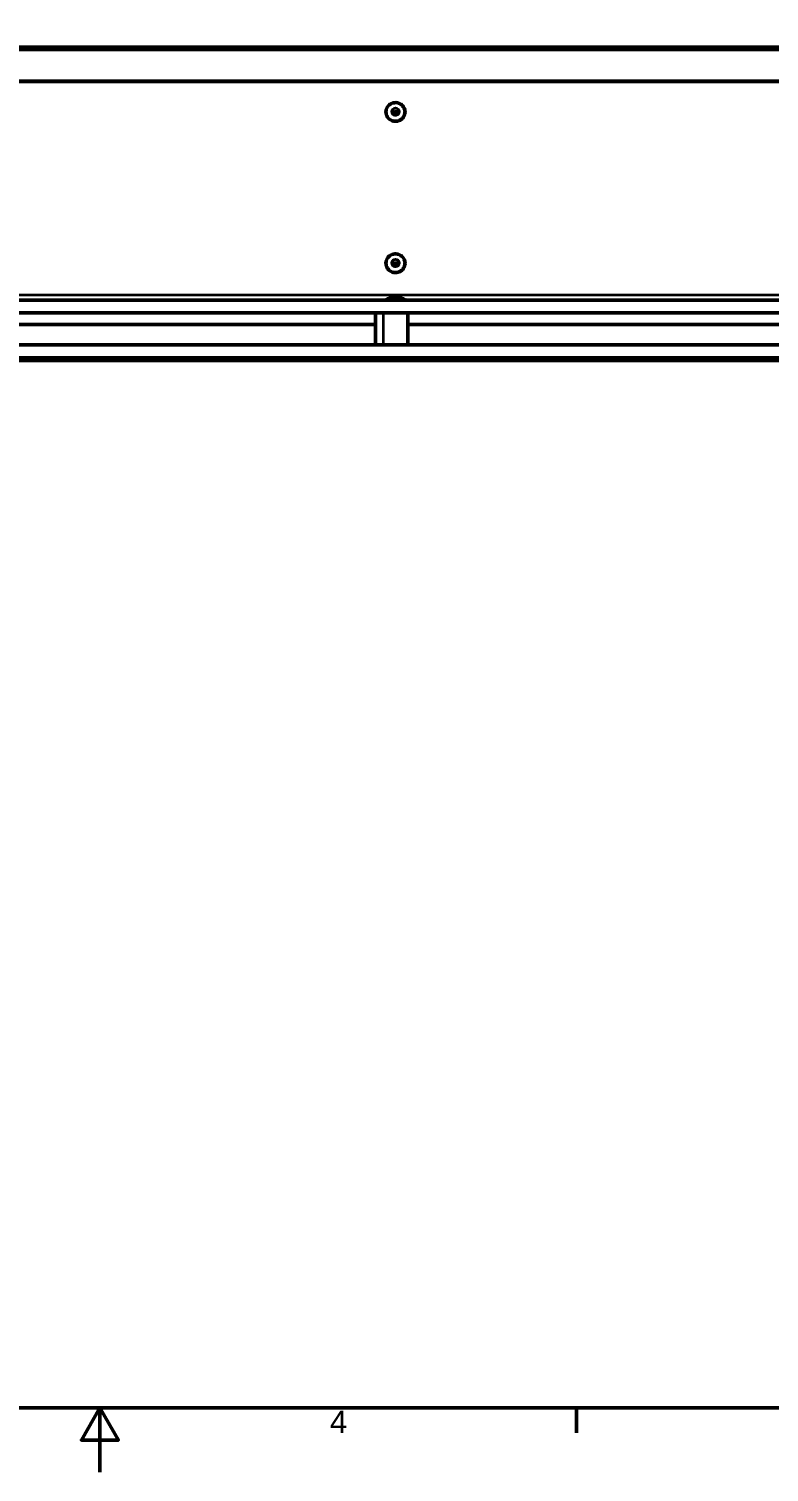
# Model space of a CAD drawing. Header units: millimetres. Extents: x 0 to 2181, y -65 to 1050.
# Drawn here: x 715 to 1003, y 0 to 562 of the extents above; entities that cross this region are included whole.
import ezdxf

# ---------------------------------------------------------------- set-up
doc = ezdxf.new("R2010")
doc.units = ezdxf.units.MM
doc.header["$LTSCALE"] = 2.5
for name, color, linetype, lineweight in [('Rahmen_0', 7, 'Continuous', 50), ('Rahmen_2', 7, 'Continuous', 50), ('Sichtbar (ISO)', 7, 'Continuous', 50), ('Sichtbar schmal (ISO)', 7, 'Continuous', 35)]:
    doc.layers.add(name, color=color, linetype=linetype, lineweight=lineweight)
doc.styles.add('Aktuell-DINNach Layer', font='arial.ttf')

# ---------------------------------------------------------------- blocks, each defined once
blk = doc.blocks.new('Ränder Standardrahmen')
at = {"layer": 'Rahmen_0'}
blk.add_line((371.25, 10), (371.25, 6.100000143051147), dxfattribs=at)
at = {"layer": 'Rahmen_0', "flags": 128}
for points in [[(10, 10), (10, 410), (584.0000152587891, 410), (584.0000152587891, 10), (10, 10)], [(297.0000076293945, 0), (297.0000076293945, 10), (294.1132545471191, 5), (299.8867607116699, 5), (297.0000076293945, 10)]]:
    blk.add_lwpolyline(points, dxfattribs=at)
at = {"layer": 'Rahmen_2', "insert": (332.8302156304102, 6.100000059604644), "char_height": 3.499999940395355, "attachment_point": 7, "style": 'Aktuell-DINNach Layer'}
blk.add_mtext('4', dxfattribs=at)

msp = doc.modelspace()

# ---------------------------------------------------------------- linework, layer by layer
at = {"layer": 'Sichtbar (ISO)'}
for p, q in [((1357.662481289855, 554.9303680896325), (357.6624812898547, 554.9303680896326)), ((1357.162481289855, 553.9303680896332), (358.1624812898528, 553.9303680896318)), ((358.1624812898527, 456.4303680896655), (1369.162481289855, 456.4303680896558)), ((859.0624812898536, 457.3771246663528), (856.2624812898538, 457.3771246663528)), ((1357.162481289855, 451.4303680896671), (358.1624812898527, 451.4303680896655)), ((849.9124812898547, 438.9303680896625), (849.9124812898547, 451.4303680896621)), ((862.4124812898549, 438.9303680896634), (862.4124812898549, 451.430368089663)), ((849.9124812898549, 446.9303680896325), (617.6624812898549, 446.9303680896325)), ((1094.662481289855, 446.9303680896325), (862.4124812898549, 446.9303680896325)), ((358.1624812898547, 438.930368089667), (1357.162481289855, 438.9303680896667)), ((1357.662481289855, 432.9303680896323), (357.6624812898547, 432.9303680896326)), ((1369.162481289855, 433.9303680896554), (358.1624812898547, 433.930368089667)), ((856.2624812898548, 432.9836115129642), (859.0624812898546, 432.9836115129642))]:
    msp.add_line(p, q, dxfattribs=at)
for centre, radius, start, end in [((854.0549392798495, 456.5303680896583), 0.1000000000000009, 117.1712056314699, 270), ((857.6624812898536, 449.5021648593831), 7.99999999999995, 100.2075943216621, 117.1712056314886), ((856.2624812898538, 457.2771246663527), 0.1000000000000006, 90.00000000010178, 100.2075943216843), ((859.0624812898537, 457.2771246663527), 0.1000000000000009, 79.79240567831565, 90), ((857.6624812898536, 449.5021648593831), 8.000000000000066, 62.8287943685142, 79.79240567834054), ((861.2700232998579, 456.5303680896582), 0.0999999999999999, 270, 62.82879436853008), ((854.0549392798505, 433.8303680896587), 0.1, 90, 242.8287943685301), ((857.6624812898548, 440.8585713199342), 8.000000000000002, 242.8287943685153, 259.792405678341), ((856.2624812898548, 433.0836115129641), 0.1, 259.7924056783157, 270), ((859.0624812898546, 433.0836115129641), 0.1, 270.0000000001018, 280.2075943216843), ((857.6624812898548, 440.8585713199342), 8.000000000000002, 280.2075943216589, 297.1712056314847), ((861.270023299859, 433.8303680896587), 0.1, 297.1712056314699, 90)]:
    msp.add_arc(centre, radius, start, end, dxfattribs=at)
for points, knots in [([(861.3567405755493, 529.9734636587368), (861.3233108556832, 530.3604024689147), (861.2263648591512, 530.7419635044171), (860.9152306895232, 531.4559468834849), (860.7010637356076, 531.7882288018421), (860.1771145488897, 532.3699786554548), (859.867371473195, 532.6193002537399), (859.1835815045217, 533.0097474291201), (858.8096158573954, 533.1507452236287), (858.0352946768262, 533.3100714589309), (857.6350612590616, 533.3283276198214), (856.8488966956286, 533.2401647681797), (856.4631000768833, 533.1337536156938), (855.7451025310829, 532.8069913644886), (855.4130100225102, 532.5867269585414), (854.8362433435408, 532.0546572673603), (854.591624240086, 531.7429913663018), (854.2146511321722, 531.059847165219), (854.0822988318786, 530.6885238523319), (853.9432131674317, 529.9237968765239), (853.9364545181021, 529.5305384819978), (854.0491624573933, 528.7617918551089), (854.1686048183224, 528.3864402025825), (854.5216159599429, 527.6914968395575), (854.7551624435566, 527.3720472137495), (855.3127996813178, 526.8213021114932), (855.6368448932712, 526.5901521149593), (856.3427070650446, 526.2395654037925), (856.7244342944393, 526.120249036265), (857.5069379315172, 526.0056079457971), (857.9075872524609, 526.0103420395016), (858.6871834454288, 526.1434627610959), (859.0659977371625, 526.2718262201598), (859.7633357725618, 526.6392220225913), (860.08175945074, 526.8781555260258), (860.6258943227743, 527.4423815524982), (860.8515611169224, 527.7675290988803), (861.1872801555829, 528.4710878561484), (861.297338090583, 528.849344672289), (861.3737102651587, 529.4799447144046), (861.3779677670531, 529.7277653921425), (861.3567405755493, 529.9734636587368)], [0, 0, 0, 0, 0.3196887837853669, 0.3196887837853669, 0.6394767222737799, 0.6394767222737799, 0.959447098930152, 0.959447098930152, 1.279603591261556, 1.279603591261556, 1.59988040033538, 1.59988040033538, 1.920173461972598, 1.920173461972598, 2.240373914415022, 2.240373914415022, 2.560401264245143, 2.560401264245143, 2.880236601088447, 2.880236601088447, 3.199941553611171, 3.199941553611171, 3.519639300992603, 3.519639300992603, 3.839456514406419, 3.839456514406419, 4.159462962498331, 4.159462962498331, 4.479647909853067, 4.479647909853067, 4.799936025903055, 4.799936025903055, 5.120219924889708, 5.120219924889708, 5.440393400519349, 5.440393400519349, 5.760384837705972, 5.760384837705972, 6.080189438169769, 6.080189438169769, 6.283185307179586, 6.283185307179586, 6.283185307179586, 6.283185307179586]), ([(856.362481289854, 529.8067745757232), (856.362481289854, 529.6705997606862), (856.3849209765847, 529.5344467568955), (856.4724318838267, 529.2759728154754), (856.5374638889665, 529.153686202928), (856.7035053879033, 528.9354824271273), (856.8044317468106, 528.8395631816154), (857.0319031891604, 528.6838329333315), (857.1583625645745, 528.6239873604801), (857.4240041109867, 528.5463780313521), (857.5631208820464, 528.5285745113449), (857.839997005955, 528.5367452194089), (857.9777057383325, 528.5626994318025), (858.2378945735024, 528.6557134619535), (858.3603185821949, 528.7227791439094), (858.577603372499, 528.8912750555298), (858.6723872919628, 528.9927226127365), (858.8247630314287, 529.2198120680779), (858.8822635361215, 529.3454574623595), (858.947541769213, 529.58425789543), (858.962481289854, 529.6955122641666), (858.962481289854, 529.8067745757232)], [3.056961780061099, 3.056961780061099, 3.056961780061099, 3.056961780061099, 3.377914407646988, 3.377914407646988, 3.698662402866318, 3.698662402866318, 4.018901127387029, 4.018901127387029, 4.338562490790602, 4.338562490790602, 4.657802712482435, 4.657802712482435, 4.976910521768714, 4.976910521768714, 5.296210366591196, 5.296210366591196, 5.615973088786166, 5.615973088786166, 5.936318489099329, 5.936318489099329, 6.198554433650892, 6.198554433650892, 6.198554433650892, 6.198554433650892]), ([(858.758258436968, 529.1209192050891), (858.7412659943615, 529.1470205814816), (858.7233014957455, 529.1725170825013), (858.6214571918047, 529.3063559830532), (858.5205308328975, 529.402275228565), (858.2930593905477, 529.5580054768491), (858.1666000151336, 529.6178510497003), (857.9009584687213, 529.6954603788283), (857.7618416976616, 529.7132638988355), (857.484965573753, 529.7050931907715), (857.3472568413756, 529.679138978378), (857.0870680062055, 529.5861249482269), (856.9646439975132, 529.519059266271), (856.747359207209, 529.3505633546507), (856.6525752877453, 529.249115797444), (856.5731712901264, 529.1307779922633), (856.5699203126298, 529.1258594283861), (856.5667041427399, 529.1209192050891)], [6.767333958129596, 6.767333958129596, 6.767333958129596, 6.767333958129596, 6.840255056456111, 6.840255056456111, 7.160493780976821, 7.160493780976821, 7.480155144380394, 7.480155144380394, 7.799395366072227, 7.799395366072227, 8.118503175358507, 8.118503175358507, 8.437803020180988, 8.437803020180988, 8.757565742375958, 8.757565742375958, 8.771367562761977, 8.771367562761977, 8.771367562761977, 8.771367562761977]), ([(861.3567405755493, 471.0581456540704), (861.3233108556832, 471.4450844642483), (861.2263648591512, 471.8266454997507), (860.9152306895232, 472.5406288788186), (860.7010637356076, 472.8729107971758), (860.1771145488897, 473.4546606507885), (859.867371473195, 473.7039822490734), (859.1835815045217, 474.0944294244537), (858.8096158573954, 474.2354272189623), (858.0352946768262, 474.3947534542644), (857.6350612590616, 474.413009615155), (856.8488966956286, 474.3248467635134), (856.4631000768833, 474.2184356110274), (855.7451025310829, 473.8916733598222), (855.4130100225102, 473.6714089538751), (854.8362433435408, 473.1393392626939), (854.591624240086, 472.8276733616354), (854.2146511321722, 472.1445291605527), (854.0822988318786, 471.7732058476655), (853.9432131674315, 471.0084788718575), (853.9364545181021, 470.6152204773315), (854.0491624573933, 469.8464738504425), (854.1686048183224, 469.4711221979162), (854.5216159599429, 468.7761788348913), (854.7551624435566, 468.4567292090833), (855.3127996813178, 467.9059841068269), (855.6368448932712, 467.6748341102931), (856.3427070650446, 467.3242473991263), (856.7244342944393, 467.2049310315987), (857.5069379315172, 467.0902899411309), (857.9075872524609, 467.0950240348353), (858.6871834454288, 467.2281447564296), (859.0659977371625, 467.3565082154935), (859.7633357725618, 467.723904017925), (860.08175945074, 467.9628375213595), (860.6258943227743, 468.527063547832), (860.8515611169224, 468.8522110942141), (861.1872801555829, 469.5557698514821), (861.297338090583, 469.9340266676227), (861.3737102651587, 470.5646267097382), (861.3779677670531, 470.812447387476), (861.3567405755493, 471.0581456540704)], [0, 0, 0, 0, 0.3196887837853667, 0.3196887837853667, 0.63947672227378, 0.63947672227378, 0.9594470989301522, 0.9594470989301522, 1.279603591261556, 1.279603591261556, 1.59988040033538, 1.59988040033538, 1.920173461972598, 1.920173461972598, 2.240373914415023, 2.240373914415023, 2.560401264245143, 2.560401264245143, 2.880236601088447, 2.880236601088447, 3.199941553611172, 3.199941553611172, 3.519639300992603, 3.519639300992603, 3.83945651440642, 3.83945651440642, 4.159462962498332, 4.159462962498332, 4.479647909853068, 4.479647909853068, 4.799936025903056, 4.799936025903056, 5.120219924889708, 5.120219924889708, 5.44039340051935, 5.44039340051935, 5.760384837705973, 5.760384837705973, 6.08018943816977, 6.08018943816977, 6.283185307179586, 6.283185307179586, 6.283185307179586, 6.283185307179586]), ([(856.362481289854, 470.8914565710569), (856.362481289854, 470.7552817560199), (856.3849209765847, 470.6191287522291), (856.4724318838267, 470.360654810809), (856.5374638889665, 470.2383681982617), (856.7035053879033, 470.0201644224609), (856.8044317468106, 469.9242451769491), (857.0319031891604, 469.7685149286651), (857.1583625645745, 469.7086693558138), (857.4240041109867, 469.6310600266858), (857.5631208820464, 469.6132565066787), (857.839997005955, 469.6214272147427), (857.9777057383325, 469.6473814271362), (858.2378945735024, 469.7403954572873), (858.3603185821949, 469.8074611392431), (858.577603372499, 469.9759570508634), (858.6723872919628, 470.0774046080702), (858.8247630314287, 470.3044940634116), (858.8822635361215, 470.4301394576932), (858.947541769213, 470.6689398907637), (858.962481289854, 470.7801942595003), (858.962481289854, 470.8914565710569)], [3.056961780061103, 3.056961780061103, 3.056961780061103, 3.056961780061103, 3.377914407646992, 3.377914407646992, 3.698662402866323, 3.698662402866323, 4.018901127387033, 4.018901127387033, 4.338562490790606, 4.338562490790606, 4.657802712482439, 4.657802712482439, 4.976910521768718, 4.976910521768718, 5.2962103665912, 5.2962103665912, 5.615973088786171, 5.615973088786171, 5.936318489099333, 5.936318489099333, 6.198554433650896, 6.198554433650896, 6.198554433650896, 6.198554433650896]), ([(858.758258436968, 470.2056012004228), (858.7412659943615, 470.2317025768153), (858.7233014957455, 470.2571990778349), (858.6214571918047, 470.3910379783869), (858.5205308328975, 470.4869572238986), (858.2930593905477, 470.6426874721827), (858.1666000151336, 470.702533045034), (857.9009584687213, 470.780142374162), (857.7618416976616, 470.7979458941692), (857.484965573753, 470.7897751861051), (857.3472568413756, 470.7638209737117), (857.0870680062055, 470.6708069435605), (856.9646439975132, 470.6037412616046), (856.747359207209, 470.4352453499844), (856.6525752877453, 470.3337977927777), (856.5731712901264, 470.2154599875969), (856.5699203126298, 470.2105414237198), (856.5667041427399, 470.2056012004227)], [6.767333958129604, 6.767333958129604, 6.767333958129604, 6.767333958129604, 6.840255056456115, 6.840255056456115, 7.160493780976825, 7.160493780976825, 7.480155144380398, 7.480155144380398, 7.799395366072232, 7.799395366072232, 8.11850317535851, 8.11850317535851, 8.437803020180992, 8.437803020180992, 8.757565742375961, 8.757565742375961, 8.771367562761984, 8.771367562761984, 8.771367562761984, 8.771367562761984])]:
    msp.add_open_spline(points, degree=3, knots=knots, dxfattribs=at)
at = {"layer": 'Sichtbar schmal (ISO)'}
for p, q in [((358.1624812898525, 541.9303680896317), (1357.162481289855, 541.9303680896331)), ((358.1624812898525, 541.4571526839717), (1357.162481289855, 541.4571526839733)), ((358.1624812898524, 458.4571526839761), (1357.162481289855, 458.4571526839776)), ((854.0092741911154, 456.6193326875098), (861.3156883885923, 456.6193326875098)), ((859.0802028088411, 457.3755418790992), (856.2447597708665, 457.3755418790992)), ((852.9124812898548, 451.430368089663), (852.9124812898548, 438.9303680896634)), ((861.3156883885931, 433.7414034918071), (854.0092741911163, 433.7414034918071)), ((856.2447597708674, 432.9851943002178), (859.080202808842, 432.9851943002178))]:
    msp.add_line(p, q, dxfattribs=at)
for centre, major_axis, ratio in [((857.662481289854, 529.6822636564798), (-3.653207098738416, -7.987534245135208e-13), 0.9819219667444258), ((857.662481289854, 529.8254035922247), (-1.417721518987349, -3.096481404618601e-13), 0.981921966744426), ((857.662481289854, 470.7669456518134), (-3.65320709873842, -4.675079767757497e-13), 0.9819219667444016), ((857.662481289854, 470.9100855875584), (-1.417721518987351, -1.814303915437243e-13), 0.9819219667444012)]:
    msp.add_ellipse(centre, major_axis=major_axis, ratio=ratio, dxfattribs=at)
for centre, major_axis, ratio, start_param, end_param in [((857.662481289854, 529.8067745757232), (-1.300000000000007, -1.260623549992346e-14), 0.9819219667444259, 3.141592653589791, 6.283185307179584), ((857.662481289854, 528.4350638344573), (-1.300000000000007, -4.156397448440431e-13), 0.9819219667444258, 3.709273004445735, 5.715504956322994), ((857.662481289854, 470.8914565710569), (-1.300000000000008, -1.411717964749925e-14), 0.9819219667444015, 3.141592653589786, 6.28318530717958), ((857.662481289854, 469.5197458297909), (-1.300000000000008, -2.981989655204131e-13), 0.9819219667444014, 3.709273004445838, 5.715504956323073)]:
    msp.add_ellipse(centre, major_axis=major_axis, ratio=ratio, start_param=start_param, end_param=end_param, dxfattribs=at)

# ---------------------------------------------------------------- block references
at = {"xscale": 2.5, "yscale": 2.5, "zscale": 2.5}
msp.add_blockref('Ränder Standardrahmen', (0, 0), dxfattribs=at)

doc.saveas('drawing.dxf')
